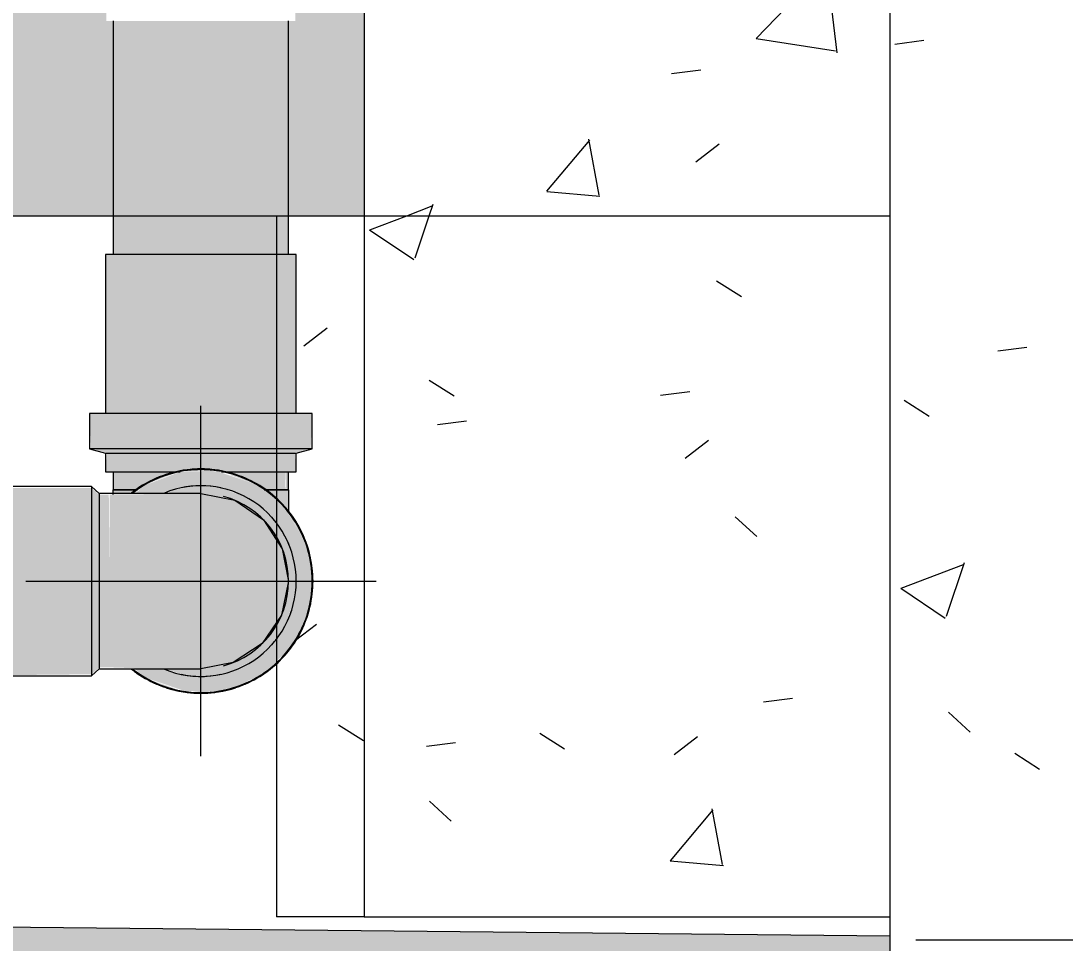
# Model space of a CAD drawing. Header units: metres. Extents: x 1.1 to 88.1, y -3.7 to 23.8.
# Drawn here: x 48.9163 to 49.2143, y -0.3075 to -0.0444 of the extents above; entities that cross this region are included whole.
import ezdxf

# ---------------------------------------------------------------- set-up
doc = ezdxf.new("R2010")
doc.units = ezdxf.units.M
for name, color, linetype, lineweight in [('A-ANNO-DIMS', 7, 'Continuous', 5), ('A-ANNO-DIMS-25', 7, 'Continuous', 5), ('A-DETL', 7, 'Continuous', 5), ('A-DETL-GENF', 7, 'Continuous', 5), ('A-WALL', 7, 'Continuous', 9), ('P-PIPE', 7, 'Continuous', 5), ('P-PIPE-CNTR', 7, 'Continuous', 5), ('S-COLS', 7, 'Continuous', 5)]:
    doc.layers.add(name, color=color, linetype=linetype, lineweight=lineweight)
doc.layers.add('A-FLOR', color=7, linetype='Continuous', lineweight=9, true_color=0x007f00)
doc.styles.add('Century Gothic_2', font='GOTHIC.TTF', dxfattribs={"height": 0.025})
doc.dimstyles.new('Setores_1_mm', dxfattribs={"dimscale": 0.3048, "dimtxt": 0.02610420674293815, "dimasz": 0.2604166666666666, "dimexe": 0.1968503937007874, "dimexo": 0.1230314960629921, "dimgap": 0.1435367454068242, "dimtad": 1, "dimrnd": 0.01, "dimzin": 0, "dimdsep": 46, "dimtxsty": 'Century Gothic_2', "dimblk1": 'OBLIQUE', "dimblk2": 'OBLIQUE', "dimsah": 1, "dimcen": 0.09, "dimazin": 0, "dimtfac": 1, "dimtdec": 4, "dimtix": 1, "dimtmove": 0, "dimatfit": 3, "dimfxl": 1, "dimtvp": 1, "dimtolj": 1, "dimtzin": 0, "dimarcsym": 2})
pattern_1 = [(49.99999999999999, (47.87340232860197, 1.515), (0.1821895382797721, -0.01593794972395968), [0.01905, -0.20955]), (355, (47.87340232860197, 1.515), (-0.03524225318630228, 0.191058600409279), [0.01524, -0.16764]), (100.451, (47.88840232860197, 1.514), (0.1469419574822546, 0.1751196380514854), [0.01619, -0.17809]), (46.184, (47.87340232860197, 1.566), (0.2710768171009678, -0.04204543887758169), [0.02858, -0.31433]), (96.63599999999998, (47.89640232860197, 1.562), (0.2374068957995607, 0.2474327575864128), [0.02429, -0.26714]), (351.184, (47.87340232860197, 1.566), (0.2374060537849424, 0.2474279291556656), [0.02286, -0.25146]), (21, (47.89840232860197, 1.553), (0.1516196892609379, -0.1022668857862438), [0.01905, -0.20955]), (326, (47.89840232860197, 1.553), (0.06180347834848309, 0.184189400520303), [0.01524, -0.16764]), (71.45100000000001, (47.91140232860197, 1.545), (0.2134180170410357, 0.08192421194172195), [0.01619, -0.17809]), (37.50000000000001, (47.87340232860197, 1.515), (0.003086366937134814, 0.08455105403913875), [0.00838, -0.15723, 0.00838, -0.1618, -0.16828]), (37.50000000000001, (47.87340232860197, 1.515), (0.003086366937134814, 0.08455105403913875), [-0.33579, 0.00838, -0.15989]), (7.499999999999999, (47.87340232860197, 1.515), (0.06681573338903396, 0.1001782420073617), [0.00838, -0.08865, 0.00838, -0.15342, -0.06414]), (7.499999999999999, (47.87340232860197, 1.515), (0.06681573338903396, 0.1001782420073617), [-0.25883, 0.00838, -0.05575]), (327.5, (47.81640232860197, 1.515), (0.1355865768415581, -0.00572760686397502), [0.00838, -0.05512, 0.00838, -0.18974, -0.26289]), (327.5, (47.81640232860197, 1.515), (0.1355865768415581, -0.00572760686397502), [-0.26162, 0.00838, -0.25451]), (317.5, (47.79140232860197, 1.515), (0.1481252617755285, 0.02542872635290974), [0.00838, -0.07417, 0.00838, -0.12319, -0.18669]), (317.5, (47.79140232860197, 1.515), (0.1481252617755285, 0.02542872635290974), [-0.21412, 0.00838, -0.17831])]

# ---------------------------------------------------------------- blocks, each defined once
blk = doc.blocks.new('Pilar retangular - 20 x 40 cm-4048671-AA')
at = {"layer": 'S-COLS', "true_color": 0xeaeaea}
h = blk.add_hatch(dxfattribs=at)
h.set_pattern_fill('FP_6', color=254, style=0, pattern_type=2)
h.set_pattern_definition([(49.99999999999999, (-10.541, 1.515), (0.1821895382797721, -0.01593794972395968), [0.01905, -0.20955]), (355, (-10.541, 1.515), (-0.03524225318630228, 0.191058600409279), [0.01524, -0.16764]), (100.451, (-10.526, 1.514), (0.1469419574822546, 0.1751196380514854), [0.01619, -0.17809]), (46.184, (-10.541, 1.566), (0.2710768171009678, -0.04204543887758169), [0.02857, -0.31432]), (96.636, (-10.518, 1.562), (0.2374068957995607, 0.2474327575864128), [0.02429, -0.26714]), (351.184, (-10.541, 1.566), (0.2374060537849424, 0.2474279291556656), [0.02286, -0.25146]), (21, (-10.516, 1.553), (0.1516196892609379, -0.1022668857862438), [0.01905, -0.20955]), (326, (-10.516, 1.553), (0.06180347834848309, 0.184189400520303), [0.01524, -0.16764]), (71.45100000000001, (-10.503, 1.545), (0.2134180170410357, 0.08192421194172195), [0.01619, -0.17809]), (37.50000000000001, (-10.541, 1.515), (0.003086366937134814, 0.08455105403913875), [0.00838, -0.15723, 0.00838, -0.1618, -0.16827]), (37.50000000000001, (-10.541, 1.515), (0.003086366937134814, 0.08455105403913875), [-0.33579, 0.00838, -0.15989]), (7.499999999999999, (-10.541, 1.515), (0.06681573338903396, 0.1001782420073617), [0.00838, -0.08865, 0.00838, -0.15342, -0.06412999999999999]), (7.499999999999999, (-10.541, 1.515), (0.06681573338903396, 0.1001782420073617), [-0.25883, 0.00838, -0.05575]), (327.5, (-10.598, 1.515), (0.1355865768415581, -0.00572760686397502), [0.00838, -0.05512, 0.00838, -0.18974, -0.26289]), (327.5, (-10.598, 1.515), (0.1355865768415581, -0.00572760686397502), [-0.26162, 0.00838, -0.25451]), (317.5, (-10.623, 1.515), (0.1481252617755285, 0.02542872635290974), [0.00838, -0.07417, 0.00838, -0.12319, -0.18669]), (317.5, (-10.623, 1.515), (0.1481252617755285, 0.02542872635290974), [-0.21412, 0.00838, -0.17831])])
h.paths.add_polyline_path([(-9.4000999840014, -0.3000000000000033), (-9.4000999840014, -0.1000000000000022), (-9.421776017780758, -0.1000000000000022), (-9.421707212015834, -0.1110287387547018), (-9.419507212015986, -0.1110287387547018), (-9.419507212015986, -0.1564287387547024), (-9.41490721201629, -0.1564287387547024), (-9.415391031541539, -0.1665287387547022), (-9.41992104506902, -0.167728738754703), (-9.419507212015986, -0.1730287387547018), (-9.421707212015834, -0.1730287387547018), (-9.421516245495717, -0.1852227336646846), (-9.418784829423156, -0.1888013061549555), (-9.415192003764837, -0.1987902020435891), (-9.415447739742973, -0.2104883378067068), (-9.41938537821142, -0.2206968468599731), (-9.425099984001422, -0.2279117476798466), (-9.425099984001422, -0.3000000000000033)])
h.paths.add_polyline_path([(-9.237343762547011, -7.580069905088749e-15), (-9.22509998400142, -7.580069905088749e-15), (-9.22509998400142, 0.8935194893899846), (-9.421776017780752, 0.8935194893899846), (-9.421707212014168, 0.1881646954212521), (-9.419507212014164, 0.1881646954212521), (-9.419507212014164, 0.1427646954212526), (-9.414907212014166, 0.1427646954212516), (-9.415391095312046, 0.1326646954212506), (-9.419921099614866, 0.131464695421252), (-9.419507212014164, 0.126164695421251), (-9.421707212014168, 0.126164695421251), (-9.421707212014175, 0.105306709421329), (-9.420116880141963, 0.1022161383777029), (-9.42002202726912, 0.09490019578141873), (-9.418993061347901, 0.09395093270608122), (-9.415797585572927, 0.08849591434148997), (-9.414707212014175, 0.08263950788093541), (-9.415351111151724, 0.07133131038224835), (-9.41950721201416, 0.06382172201343005), (-9.41950721201416, 0.04617204432152791), (-9.41916627478956, 0.04585681967390436), (-9.415990770738174, 0.04043589517409801), (-9.414907212014166, 0.03461609125392128), (-9.415536966632043, 0.0232833167858167), (-9.419170263519963, 0.01622805855137446), (-9.42176385249809, 0.01403928392139891), (-9.421707212014175, -2.165734258596785e-15), (-9.250099984001409, -2.165734258596785e-15)])
at = {"layer": 'S-COLS', "color": 253, "true_color": 0xaaaaaa}
for p, q in [((-9.42509998400142, -0.1), (-9.42509998400142, -0.3)), ((-9.400099984001397, -0.2999999999999998), (-9.42509998400142, -0.2999999999999998))]:
    blk.add_line(p, q, dxfattribs=at)
blk = doc.blocks.new('Joelho 45_90 - Serie Normal - Esgoto - MEP - Tigre - Standard-4047469-AA')
at = {"layer": 'P-PIPE', "true_color": 0xf5ebeb}
for points in [[(-9.506155286693142, -0.2042287387547012), (-9.50090433863605, -0.2040427900044055), (-9.500904338636053, -0.1722287387547031), (-9.51090433863605, -0.1727156653437655), (-9.510904338636053, -0.2042287387547012)], [(-9.510904338636053, -0.2042287387547012), (-9.511063659141618, -0.1733191123134527), (-9.512134943247421, -0.1783067082812146), (-9.5121841083138, -0.188509402005722), (-9.512204338636051, -0.1939488671654812), (-9.512204338636048, -0.2042287387547012)], [(-9.47790433863605, -0.2042287387547012), (-9.475704338636051, -0.2042287387547012), (-9.475704338636035, -0.1796085179019956), (-9.477904338636042, -0.1776395830642248), (-9.47790433863605, -0.2008229836860695)], [(-9.472704338636044, -0.2042287387547034), (-9.472980313249556, -0.1796085179019956), (-9.475703828102102, -0.1796085179019956), (-9.475704338636046, -0.2042287387547012), (-9.473571933839912, -0.2042287387547034)], [(-9.421704338639444, -0.2042287387547099), (-9.422924967162334, -0.1968681078640979), (-9.425057565455228, -0.1917237058148056), (-9.429490884796687, -0.186194863999838), (-9.43426413695982, -0.1825533479829704), (-9.44098858098669, -0.1799660330449114), (-9.446706851976218, -0.1792287387547036), (-9.471707212012507, -0.1795336954954426), (-9.472704338636047, -0.1796085179019956), (-9.472704338636044, -0.2042287387547034), (-9.422056806267461, -0.2042287387547077)], [(-9.510904338636056, -0.2357418121656401), (-9.510904338636053, -0.2042287387547012), (-9.512204338636048, -0.2042287387547012), (-9.512095868585838, -0.2312287387547027), (-9.511063659141621, -0.235138365195954)], [(-9.500904338636051, -0.2362287387547026), (-9.500904338636053, -0.2042287387547012), (-9.510904338636053, -0.2042287387547012), (-9.51090433863605, -0.2357418121656401), (-9.502048643992719, -0.2361730194842865)], [(-9.477904338636048, -0.2308178944451819), (-9.475704338636053, -0.2288489596074101), (-9.475704338636048, -0.2042287387547012), (-9.47790433863605, -0.2042287387547012), (-9.47790433863604, -0.2303087360645077)], [(-9.446704398644105, -0.2292287387547031), (-9.440233922516542, -0.2283768844119298), (-9.434204338638613, -0.2258793738493134), (-9.428909089836655, -0.2217530977927205), (-9.424699178346035, -0.2158726943475112), (-9.422556192982164, -0.2106987591012416), (-9.421704338639444, -0.2042287387547099), (-9.472704338636044, -0.2042287387547034), (-9.472695775288825, -0.2288494164141538), (-9.46101542015415, -0.2292266062022395), (-9.446706851976211, -0.2292287387547031)]]:
    blk.add_hatch(color=7, dxfattribs=at).paths.add_polyline_path(points)
h = blk.add_hatch(color=7, dxfattribs=at)
h.paths.add_polyline_path([(-9.477904338636048, -0.2042287387547012), (-9.477904338636042, -0.1776395830642248), (-9.500904338636055, -0.1776395830642248), (-9.50090433863605, -0.2042287387547012), (-9.481718908946197, -0.2042287387547012)])
h.paths.add_polyline_path([(-9.512204338636048, -0.2042287387547012), (-9.512265636376231, -0.177286654473116), (-9.517904338636045, -0.177228738754703), (-9.517904338636047, -0.2042287387547012), (-9.514302261799426, -0.2042287387547012)])
h = blk.add_hatch(color=7, dxfattribs=at)
h.paths.add_polyline_path([(-9.517904338636045, -0.2312287387547027), (-9.512111577114164, -0.2311692406770137), (-9.512134943247428, -0.230150769228191), (-9.5121854957204, -0.2199799187352872), (-9.512204338636048, -0.2146261061376677), (-9.512204338636048, -0.2042287387547012), (-9.517904338636047, -0.2042287387547012), (-9.517904338636047, -0.2308178944451819)])
h.paths.add_polyline_path([(-9.500904338636055, -0.2310541299231565), (-9.477904338636042, -0.2308178944451819), (-9.477904338636048, -0.2042287387547034), (-9.500904338636051, -0.2042287387547012), (-9.500904338636055, -0.2308178944451819)])
h = blk.add_hatch(color=7, dxfattribs=at)
h.paths.add_polyline_path([(-9.475704338636055, -0.2288494164141538), (-9.472704408091296, -0.2288489252492435), (-9.472704338636044, -0.2042287387547034), (-9.475704338636048, -0.2042465251569025), (-9.475703828102118, -0.2288489596074101)])
h.paths.add_polyline_path([(-9.474416608014506, -0.2230899577415126), (-9.474416608014502, -0.2230889604150098), (-9.473828898925799, -0.2230889604150098)])
at = {"layer": 'P-PIPE'}
for p, q in [((-9.510904338636053, -0.1722287387547074), (-9.512204338636051, -0.1772287387547073)), ((-9.500904338636053, -0.1722287387547031), (-9.510904338636056, -0.1722287387547031)), ((-9.510904338636049, -0.2042287387546997), (-9.510904338636049, -0.1722287387547001)), ((-9.500904338636051, -0.2042287387546997), (-9.500904338636051, -0.1722287387547001)), ((-9.511803043043978, -0.177228738754703), (-9.517904338636049, -0.177228738754703)), ((-9.517904338636045, -0.1772287387547001), (-9.517904338636045, -0.2042287387547)), ((-9.512204338636053, -0.1772287387547047), (-9.512204338636053, -0.1778915195980403)), ((-9.477904338636048, -0.177228738754703), (-9.500904338636053, -0.177228738754703)), ((-9.475704338636053, -0.1792287387546917), (-9.477904338636048, -0.1772287387546911)), ((-9.477904338636042, -0.1772287387547001), (-9.477904338636042, -0.2042287387547)), ((-9.512204338636053, -0.1808460528525242), (-9.512204338636053, -0.1811874295440243)), ((-9.472704338636053, -0.1792287387547036), (-9.475704338636053, -0.1792287387547036)), ((-9.475704338636048, -0.1792287387546884), (-9.475704338636048, -0.2042287387546984)), ((-9.512204338636053, -0.1862541693341013), (-9.512204338636053, -0.1879327167422842)), ((-9.512204338636053, -0.1937322896857553), (-9.512204338636053, -0.1957655889442871)), ((-9.517904338636045, -0.2042287387547001), (-9.517904338636045, -0.2312287387547001)), ((-9.510904338636049, -0.2362287387547001), (-9.510904338636049, -0.2042287387547001)), ((-9.500904338636051, -0.2362287387547001), (-9.500904338636051, -0.2042287387547001)), ((-9.477904338636042, -0.2042287387547001), (-9.477904338636042, -0.2312287387547001)), ((-9.475704338636048, -0.2042287387547003), (-9.475704338636048, -0.2292287387547001)), ((-9.512204338636053, -0.2126918885651257), (-9.512204338636053, -0.2147251878236294)), ((-9.512204338636053, -0.220524760767137), (-9.512204338636053, -0.2222033081752913)), ((-9.512204338636053, -0.2272700479653816), (-9.512204338636053, -0.2276114246568801)), ((-9.512204338636053, -0.2276142676425872), (-9.512204338636053, -0.2280430531389888)), ((-9.477904338636048, -0.2312287387547027), (-9.475704338636053, -0.2292287387547031)), ((-9.475704338636053, -0.2292287387547031), (-9.472704338636053, -0.2292287387547031)), ((-9.517904338636049, -0.2312287387547027), (-9.512059513649648, -0.2312287387547027)), ((-9.512204338636053, -0.2308185480860298), (-9.512204338636053, -0.2312287387547001)), ((-9.512204338636051, -0.2312287387547027), (-9.510904338636053, -0.2362287387547026)), ((-9.500904338636053, -0.2312287387547027), (-9.477904338636048, -0.2312287387547027)), ((-9.510904338636056, -0.2362287387547026), (-9.500904338636055, -0.2362287387547026))]:
    blk.add_line(p, q, dxfattribs=at)
at = {"layer": 'P-PIPE', "flags": 128}
for points in [[(-9.446704338636051, -0.1792287387547036), (-9.448657130297969, -0.1792287387547036), (-9.454222167185648, -0.1792287387547036), (-9.462563498711981, -0.1792287387547036), (-9.472428133903591, -0.1792287387547036), (-9.472704338636044, -0.1792287387547036)], [(-9.446704338636051, -0.1792287387547036), (-9.437020308825335, -0.181180537813519), (-9.42884838143623, -0.1867311734246841), (-9.42346455328367, -0.1950139475592663), (-9.421704338636054, -0.2042287387547034)], [(-9.421704338636054, -0.2042287387547034), (-9.42365613769487, -0.2139127685654156), (-9.42920677330603, -0.222084695954522), (-9.437489547440615, -0.2274685241070782), (-9.446704338636051, -0.2292287387547031)], [(-9.472704338636044, -0.2292287387547031), (-9.462818400585217, -0.2292287387547031), (-9.45441747618023, -0.2292287387547031), (-9.448763508123422, -0.2292287387547031), (-9.44670580577464, -0.2292287387547031), (-9.446704338636051, -0.2292287387547031)]]:
    blk.add_lwpolyline(points, dxfattribs=at)
at = {"layer": 'P-PIPE'}
for radius, start, end in [(0.02499999999833413, 359.9999999998506, 74.99999999983744), (0.02499999999833744, 1.908332808878362e-13, 74.99999999998852), (0.02499999999833744, 285.0000000000111, 359.9999999999995), (0.02499999999999999, 285.0000000000131, 1.272221872585407e-13)]:
    blk.add_arc((-9.446704338637781, -0.2042287387547001), radius, start, end, dxfattribs=at)
blk = doc.blocks.new('Luva Simples para Conexão - Serie Normal - Esgoto - MEP - Tigre - Standard-V47-AA')
at = {"layer": 'P-PIPE', "true_color": 0xf5ebeb}
for points in [[(-9.41490447365413, -0.2042287387547034), (-9.416822551464026, -0.1933516653324736), (-9.42255625298687, -0.183609833107341), (-9.43080677643648, -0.1766878015300999), (-9.441984215773887, -0.172911336892141), (-9.452549725838733, -0.1730287387547018), (-9.463025588581353, -0.1770414119994163), (-9.465427232519588, -0.1792299478876693), (-9.456407922225573, -0.1790588743940109), (-9.45317481476491, -0.1778805851974939), (-9.446273291180296, -0.1770854951290448), (-9.43864896590579, -0.1783762128147101), (-9.43263641535475, -0.1810319439803323), (-9.427471094197108, -0.1849954343064284), (-9.422981304643693, -0.1910324025509863), (-9.420323517323357, -0.1980069146913184), (-9.419504398645913, -0.2042287387547034), (-9.415863512559081, -0.2042287387547034)], [(-9.4467043986441, -0.2314287387547037), (-9.43966452061778, -0.2305019212297658), (-9.432532466375129, -0.2273457706716299), (-9.427471094197108, -0.2234620432029783), (-9.423063313197819, -0.2176230611220273), (-9.420324769812963, -0.210460076421126), (-9.41950439864591, -0.2042287387547034), (-9.42043121617079, -0.1971888607279148), (-9.423566607140895, -0.1900838609063558), (-9.427471094197108, -0.1849954343064284), (-9.43310439864501, -0.180672847771766), (-9.440236375849082, -0.1778802701101758), (-9.446989099593715, -0.1770662203457886), (-9.454013901221243, -0.1780672384253444), (-9.456644409507417, -0.1793409032542355), (-9.452898580819074, -0.1793264585467978), (-9.44536536630478, -0.1793957801550598), (-9.43966452061778, -0.1803164235022106), (-9.433583489190609, -0.1830544981970532), (-9.428909089778736, -0.1867043015919497), (-9.42469917834604, -0.1925846382973669), (-9.422523457316888, -0.1980069146913184), (-9.421704398644108, -0.2042282829740564), (-9.421721664338284, -0.2043603405029511), (-9.42279300841067, -0.2112709379015927), (-9.425056216883046, -0.2167320142011182), (-9.42949088481739, -0.2222626135254598), (-9.434264105742557, -0.2259041301943509), (-9.440988580986684, -0.2284914445720468), (-9.446706851976211, -0.2292287387547031), (-9.456407922225573, -0.2293986031153958), (-9.453174814764912, -0.2305768923119117), (-9.446706471166832, -0.2314284659019096)]]:
    blk.add_hatch(color=7, dxfattribs=at).paths.add_polyline_path(points)
h = blk.add_hatch(color=7, dxfattribs=at)
h.paths.add_polyline_path([(-9.446707872506112, -0.2314282814120934), (-9.453744276670433, -0.2305019212297658), (-9.457020534759119, -0.229144850695505), (-9.462609078884263, -0.2292287363249788), (-9.465427232519588, -0.2294001054115348), (-9.462609078884258, -0.2317656872489088), (-9.4514314231562, -0.2355448554568216), (-9.44670840149056, -0.2355455480971724)])
h.paths.add_polyline_path([(-9.44118595305751, -0.2355462407375232), (-9.43080677643648, -0.2317696759793069), (-9.422345399831778, -0.2246707426325416), (-9.416822551464024, -0.2151058121769331), (-9.41490447365413, -0.2042287387547034), (-9.419504398645913, -0.2042287387547034), (-9.420431216170792, -0.2112686167814919), (-9.423566534708739, -0.2183735222076261), (-9.427471094197108, -0.2234620432029783), (-9.433411288505088, -0.2279117476798466), (-9.440233922516533, -0.2305768844118708), (-9.446707872506112, -0.2314282814120934), (-9.4467043986441, -0.2355455480971724), (-9.441984215773887, -0.2355461406172646)])
at = {"layer": 'P-PIPE'}
for centre, radius, start, end in [((-9.44670447365201, -0.2042287387547001), 0.03179999999787968, 2.000348856266259e-13, 126.6626202180235), ((-9.446704590202764, -0.2042287387547001), 0.0317999999978819, 83.31743243791202, 96.69531239987555), ((-9.446704590202764, -0.2042287387547001), 0.03179999999788584, 101.9816900230245, 127.5417463917724), ((-9.446704590202764, -0.2042287387547001), 0.03179999999788947, 42.01239913726292, 78.0268691556254), ((-9.446704398644105, -0.2042287387547001), 0.02719999999819045, 359.9999999998475, 112.5194588120024), ((-9.446704459804394, -0.2042287387547001), 0.02719999999819423, 77.97504219789826, 102.0199143058342), ((-9.446704459804394, -0.2042287387547001), 0.02719999999818699, 36.64648426666719, 42.02109557856904), ((-9.446704590202764, -0.2042287387547001), 0.03179999999788134, 23.31458353167953, 36.6896638584935), ((-9.446704459804394, -0.2042287387547001), 0.02719999999818327, 17.9772494738656, 23.35286611325986), ((-9.446704590202764, -0.2042287387547001), 0.0317999999978848, 2.000348856266138e-13, 17.66328557539762), ((-9.44670447365201, -0.2042287387547001), 0.03179999999999999, 233.337379781978, 1.017777498068325e-13), ((-9.446704398644105, -0.2042287387547001), 0.02719999999819004, 247.5086954885408, 359.9999999999996), ((-9.446704590202764, -0.2042287387547001), 0.03179999999999999, 342.3367144246004, 1.017777498068325e-13), ((-9.446704459804394, -0.2042287387547001), 0.0271999999981839, 336.647133886739, 342.0227505261333), ((-9.446704590202764, -0.2042287387547001), 0.03179999999788265, 323.3103361415287, 336.6854164683751), ((-9.446704459804394, -0.2042287387547001), 0.02719999999818414, 317.9789044214333, 323.353515733335), ((-9.446704590202764, -0.2042287387547001), 0.03179999999788051, 281.9731308443644, 318.0204265083361), ((-9.446704590202764, -0.2042287387547001), 0.03179999999787704, 232.3142246338442, 258.0183099769814), ((-9.446704459804394, -0.2042287387547001), 0.02719999999818981, 257.9800856941485, 282.0249578020805), ((-9.446704590202764, -0.2042287387547001), 0.03179999999787931, 263.3046876001171, 276.6825675621236)]:
    blk.add_arc(centre, radius, start, end, dxfattribs=at)
blk = doc.blocks.new('Joelho 45_90 - Serie Normal - Esgoto - MEP - Tigre - Standard-2541-AA')
at = {"layer": 'P-PIPE', "true_color": 0xf5ebeb}
h = blk.add_hatch(color=7, dxfattribs=at)
h.paths.add_polyline_path([(-9.446706471166832, -0.2362287387547026), (-9.446708401487939, -0.2355455480971724), (-9.44913555609297, -0.2358007047691118), (-9.446707819465036, -0.2362285011683387)])
h.paths.add_polyline_path([(-9.45377172098388, -0.234983756742815), (-9.460308398870971, -0.232764030318722), (-9.457419964403933, -0.2343408923642604), (-9.455869911013583, -0.2346140304185998)])
h.paths.add_polyline_path([(-9.463864388754656, -0.2307119695975807), (-9.466066219991532, -0.2292266062022395), (-9.466066219991529, -0.2294413553541332), (-9.46542723251959, -0.2298100968678524)])
h.paths.add_polyline_path([(-9.46643464527192, -0.179230058790273), (-9.465427232519582, -0.1790573720978687), (-9.46438508553727, -0.1780466306734524), (-9.466433822065085, -0.1792295834656925)])
h.paths.add_polyline_path([(-9.461064672327597, -0.1761294041172402), (-9.454512597778804, -0.1736052816588908), (-9.457651953855137, -0.1741588799471865), (-9.460308398870971, -0.1756927272751645)])
h.paths.add_polyline_path([(-9.450583478349307, -0.1729124154348058), (-9.446706471166834, -0.1729100776926328), (-9.446708401490557, -0.1722290791505958), (-9.450580722202927, -0.1729119294122322)])
h = blk.add_hatch(color=7, dxfattribs=at)
h.paths.add_polyline_path([(-9.446706456165252, -0.2362287387547026), (-9.442832135877017, -0.2355460342688428), (-9.446706456165249, -0.2355462407375232)])
h.paths.add_polyline_path([(-9.439638992280829, -0.2349833639540498), (-9.43576853170807, -0.2343013422399459), (-9.43310642948167, -0.2326064271941415), (-9.437545322627777, -0.2342215618077172)])
h.paths.add_polyline_path([(-9.441984215773878, -0.2310160360481842), (-9.442020160457309, -0.2308120470980757), (-9.443568101427879, -0.2310158373929824)])
h.paths.add_polyline_path([(-9.429540606407656, -0.2307073835108141), (-9.425700551853001, -0.2282202093059248), (-9.424699178346033, -0.2266455178454133), (-9.429487727537527, -0.2306630191488355)])
h.paths.add_polyline_path([(-9.421517425055358, -0.2232367867047114), (-9.418870669899466, -0.2198882774047368), (-9.417759639030173, -0.2167287387547038), (-9.421145079819704, -0.2225919281014436)])
h.paths.add_polyline_path([(-9.426600399843313, -0.2223273322290585), (-9.425578655018224, -0.2212108351696821), (-9.426340627284064, -0.2219887900386581), (-9.426576088134127, -0.2222956485927882)])
h.paths.add_polyline_path([(-9.421937017704991, -0.2149039432678425), (-9.421044024260622, -0.2129593311855825), (-9.421441719721008, -0.2137081881574058), (-9.421721664338284, -0.2143840342491995)])
h.paths.add_polyline_path([(-9.416534650191743, -0.2134731759716058), (-9.415193397757989, -0.2097898721101341), (-9.415192905412605, -0.2058643832515454), (-9.416444038108551, -0.2129593311855825)])
h.paths.add_polyline_path([(-9.415192495410343, -0.2025954193067482), (-9.415401420438924, -0.1980999682146406), (-9.416534240189476, -0.1949866265867073), (-9.41573072745967, -0.19954320240057)])
h.paths.add_polyline_path([(-9.420979151569943, -0.1958660276558951), (-9.421436449498168, -0.1944204601043929), (-9.421145079819706, -0.1954654414248905)])
h.paths.add_polyline_path([(-9.417651525142498, -0.191915979422576), (-9.418992320502406, -0.1882310560210278), (-9.421516245495713, -0.1852227336646846), (-9.417759639030178, -0.1917287387547041)])
h.paths.add_polyline_path([(-9.425076934269592, -0.1881155642708154), (-9.426336339660853, -0.1863516867295085), (-9.425826585239248, -0.1871386001063076)])
h.paths.add_polyline_path([(-9.423613914514393, -0.1827224752886183), (-9.426576088134128, -0.1794622966439619), (-9.429026729115613, -0.1781812272308172), (-9.42418940207326, -0.1822396522193781)])
h.paths.add_polyline_path([(-9.441085358642983, -0.1777684994049422), (-9.441984215773878, -0.1774414414612204), (-9.44137785104848, -0.1777299920492316), (-9.44118595305751, -0.1777552558990261)])
h.paths.add_polyline_path([(-9.432359930589852, -0.1761226712260406), (-9.43622901282865, -0.1740763479015019), (-9.438464176678435, -0.173901581683457), (-9.432636415354747, -0.1760220695446737)])
h.paths.add_polyline_path([(-9.446706471166834, -0.1729119291701258), (-9.442836147969269, -0.1729112367718814), (-9.446706471166832, -0.1722287387547031), (-9.44670647116683, -0.1729112367718814)])
for points in [[(-9.470265177843226, -0.1782287387547028), (-9.46438467754804, -0.1780463950980149), (-9.457282531199256, -0.1740937354573684), (-9.452549725838727, -0.1730287387547018), (-9.471707212012504, -0.1730287387547018), (-9.471638406247576, -0.1782287387547028), (-9.470309168891802, -0.1782287387547028)], [(-9.471706298298413, -0.1795336269042845), (-9.465699985971488, -0.1788058620919659), (-9.464700475534668, -0.1782287387547028), (-9.471707212012504, -0.1782287387547017), (-9.471706510769328, -0.1792301941500015)]]:
    blk.add_hatch(color=7, dxfattribs=at).paths.add_polyline_path(points)
h = blk.add_hatch(color=7, dxfattribs=at)
h.paths.add_polyline_path([(-9.42425241444998, -0.1782287387547028), (-9.422559141025756, -0.1782284278208233), (-9.42256411086532, -0.1730287387547018), (-9.4402364572252, -0.1732567201015606), (-9.438464176678428, -0.1736821960909998), (-9.43523401269871, -0.1744631589316785), (-9.428712466798988, -0.1782287387547028), (-9.424699178346039, -0.1782287387547028)])
h.paths.add_polyline_path([(-9.421712235691329, -0.1782287387547028), (-9.421707212015841, -0.1782287387547017), (-9.421776017780752, -0.1730287387547018), (-9.422558991691336, -0.1730287387547018), (-9.422345399831778, -0.1782287387547017), (-9.421776017780758, -0.1782287387547028)])
h = blk.add_hatch(color=7, dxfattribs=at)
h.paths.add_polyline_path([(-9.42171183928714, -0.184883987987104), (-9.421776017780758, -0.1782287387547028), (-9.422558991691336, -0.1782287387547028), (-9.42256411086532, -0.1782287387547028), (-9.428712466798988, -0.1782287387547028), (-9.42569895578748, -0.1802372682034809), (-9.421712235691333, -0.1848833014611884)])
h.paths.add_polyline_path([(-9.42255899169133, -0.1830544981970532), (-9.42255971092522, -0.1830544981970532), (-9.42255971092522, -0.1802372682034809)])
at = {"layer": 'P-PIPE'}
for p, q in [((-9.471707212014168, -0.1730287387547018), (-9.471707212014168, -0.1782287387547017)), ((-9.421707212014164, -0.1782287387547017), (-9.421707212014164, -0.1730287387547018)), ((-9.471707212012502, -0.1782287387546991), (-9.464748687221523, -0.1782287387546991)), ((-9.464748687221523, -0.1782287387546988), (-9.471707212012504, -0.1782287387546987)), ((-9.428664102170286, -0.178228738754699), (-9.421707212014173, -0.178228738754699)), ((-9.421707212014173, -0.1782287387546995), (-9.428664102170286, -0.1782287387546994))]:
    blk.add_line(p, q, dxfattribs=at)
at = {"layer": 'P-PIPE', "flags": 128}
for points in [[(-9.471707211630902, -0.1795336954667964), (-9.47170721199502, -0.1785094377982178), (-9.471707212012502, -0.1782287387547017)], [(-9.421707212015827, -0.1782287387547017), (-9.421707211775843, -0.1792684614435544), (-9.421707211056242, -0.1803065207979006), (-9.421707209858198, -0.181341256144213), (-9.421707208183612, -0.1823710121266726), (-9.421707206035176, -0.1833941413553729), (-9.42170720341632, -0.184409007041808), (-9.421707201933566, -0.1848920193436578)]]:
    blk.add_lwpolyline(points, dxfattribs=at)
at = {"layer": 'P-PIPE'}
for centre, radius, start, end in [((-9.446706586563616, -0.2042287387547002), 0.03199999999786948, 90, 108.0242928672302), ((-9.446706471166834, -0.2042287387547002), 0.03199999999787141, 90, 97.08421417836963), ((-9.446706586563616, -0.2042287387547002), 0.03200000000000003, 71.97603966398528, 90.00000000000011), ((-9.446706471166834, -0.2042287387547002), 0.032, 82.92585594647254, 90.00000000000017), ((-9.446706586563616, -0.2042287387547002), 0.03199999999786852, 113.3123931774719, 126.1577065953081), ((-9.446706471166834, -0.2042287387547002), 0.03199999999786709, 102.9187814183132, 117.0912987772287), ((-9.446706471166834, -0.2042287387547002), 0.031999999997868, 62.93293078758127, 77.07712926615056), ((-9.446706586563616, -0.2042287387547002), 0.03199999999786973, 53.30973250005459, 66.68601972648655), ((-9.446706471166834, -0.2042287387547002), 0.03199999999786782, 122.9125606304424, 128.2495829666975), ((-9.446706471166834, -0.2042287387547002), 0.03199999999786635, 42.93915247649304, 57.07089872059464), ((-9.446706586563616, -0.2042287387547002), 0.03199999999786967, 11.97369804234185, 48.02031851029508), ((-9.446706471166834, -0.2042287387547002), 0.03199999999787245, 22.9437704670429, 37.06627415623392), ((-9.446706471166834, -0.2042287387547002), 0.03199999999786764, 2.946227673470853, 17.06381345203032), ((-9.446706586563616, -0.2042287387547002), 0.03199999999786884, 353.306276801556, 6.680981385822455), ((-9.446706471166834, -0.2042287387547002), 0.03199999999787412, 342.9462276734139, 357.0638134520053), ((-9.446706586563616, -0.2042287387547002), 0.03199999999787319, 311.9704559697759, 348.0170783371789), ((-9.446706471166834, -0.2042287387547002), 0.03199999999786518, 322.94377046713, 337.0662741562923), ((-9.446706471166834, -0.2042287387547002), 0.03199999999787292, 302.9391524764939, 317.0708987205796), ((-9.446706471166834, -0.2042287387547002), 0.03199999999786762, 231.6451132676974, 237.0773585857193), ((-9.446706586563616, -0.2042287387547002), 0.03199999999786639, 233.8422934046881, 246.7003599317534), ((-9.446706586563616, -0.2042287387547002), 0.03199999999787172, 293.3012295022412, 306.6775316065837), ((-9.446706471166834, -0.2042287387547002), 0.03199999999787003, 242.8986127491947, 257.0812051142099), ((-9.446706586563616, -0.2042287387547002), 0.03200000000000003, 251.9860969505936, 269.9999999999999), ((-9.446706586563616, -0.2042287387547002), 0.0319999999978678, 269.9999999999996, 288.0135709425913), ((-9.446706471166834, -0.2042287387547002), 0.03199999999786905, 282.922870733839, 297.0771292661502), ((-9.446706471166834, -0.2042287387547002), 0.032, 262.9056939556909, 269.9999999999999), ((-9.446706471166834, -0.2042287387547002), 0.03199999999786855, 269.9999999999996, 277.0842141783794)]:
    blk.add_arc(centre, radius, start, end, dxfattribs=at)
blk = doc.blocks.new('Luva Simples para Conexão - Serie Normal - Esgoto - MEP - Tigre - Standard-V48-AA')
at = {"layer": 'P-PIPE', "true_color": 0xf5ebeb}
for points in [[(-9.451369512447943, -0.1564287387547018), (-9.446706898134925, -0.1564287387547018), (-9.446706898134927, -0.1110287387547013), (-9.473907212012358, -0.1110287387547013), (-9.473907212012358, -0.1564287387547018), (-9.45374678685642, -0.1564287387547018)], [(-9.432157165972317, -0.1564287387547018), (-9.419507212015976, -0.1564287387547018), (-9.419507212015976, -0.1110287387547013), (-9.446706898134927, -0.1110287387547013), (-9.446706845052402, -0.1564283964263017), (-9.432636415354741, -0.1564287387547018)], [(-9.448273036021368, -0.1665287387547017), (-9.44670689813492, -0.1665286736145263), (-9.446706898134918, -0.1564287387547018), (-9.478507212012046, -0.1564287387547018), (-9.4780232649416, -0.1665287387547017), (-9.44913555609297, -0.1665287387547017)], [(-9.435837289817792, -0.1665287387547017), (-9.41539103154153, -0.1665287387547017), (-9.414907212016281, -0.1564287387547018), (-9.446706845052404, -0.1564287387547018), (-9.446706845052404, -0.1665287387547017), (-9.43823956035224, -0.1665287387547017)], [(-9.446706898134925, -0.1677287387547025), (-9.446706898134929, -0.1665288038950763), (-9.477423558311422, -0.1666876016108171), (-9.472980313249554, -0.1677287387547025), (-9.447684718295541, -0.1677287387547025)], [(-9.432843879666356, -0.1677287387547025), (-9.419167420694771, -0.1675291037550257), (-9.415990675763531, -0.1665287387547017), (-9.446706845052404, -0.1665287387547017), (-9.446706845052402, -0.1677287387547025), (-9.433106940187672, -0.1677287387547025)], [(-9.457282531199258, -0.1730287387547013), (-9.450580722202929, -0.1729119294122317), (-9.446706898134925, -0.1722287387547026), (-9.446706898134925, -0.1677287387547025), (-9.473493269864042, -0.1677287387547025), (-9.473907212012355, -0.1730287387547013), (-9.457419964403924, -0.1730287387547013)], [(-9.419921045069016, -0.1730287387547013), (-9.419507212015976, -0.1730287387547013), (-9.419921045069016, -0.1677287387547025), (-9.446706845052402, -0.1677287387547025), (-9.446704338637772, -0.1722291148077541), (-9.44086302099859, -0.1730287387547013), (-9.420433948302925, -0.1730287387547013)]]:
    blk.add_hatch(color=7, dxfattribs=at).paths.add_polyline_path(points)
at = {"layer": 'P-PIPE'}
for p, q in [((-9.473907212014163, -0.1110287387547013), (-9.473907212014163, -0.1564287387547018)), ((-9.446706898134916, -0.111028738754699), (-9.473907212012364, -0.111028738754699)), ((-9.419507212014176, -0.111028738754699), (-9.446706898134916, -0.111028738754699)), ((-9.419507212014171, -0.1564287387547018), (-9.419507212014171, -0.1110287387547013)), ((-9.478507212014161, -0.1564287387547018), (-9.478507212014161, -0.1665287387547017)), ((-9.446706845052404, -0.1564287387546993), (-9.47850721201206, -0.1564287387546993)), ((-9.414907212014173, -0.1564287387546992), (-9.446706845052404, -0.1564287387546993)), ((-9.414907212014162, -0.1665287387547017), (-9.414907212014162, -0.1564287387547018)), ((-9.478507212014165, -0.1665287387547016), (-9.473907212014163, -0.1677287387547025)), ((-9.446706845052404, -0.1665287387546991), (-9.478507212014174, -0.1665287387546991)), ((-9.414907212014173, -0.1665287387546991), (-9.446706845052404, -0.1665287387546991)), ((-9.419507212014167, -0.1677287387547025), (-9.414907212014164, -0.1665287387547016)), ((-9.473907212014163, -0.1677287387547025), (-9.473907212014163, -0.1730287387547013)), ((-9.47390721201417, -0.1677287387546992), (-9.446706898134916, -0.1677287387546992)), ((-9.446706898134916, -0.1677287387546992), (-9.419507212014176, -0.1677287387546991)), ((-9.419507212014171, -0.1730287387547013), (-9.419507212014171, -0.1677287387547025)), ((-9.473907212012364, -0.1730287387546992), (-9.452570610446912, -0.1730287387546992)), ((-9.440842146496745, -0.1730287387546991), (-9.419507212014176, -0.1730287387546991))]:
    blk.add_line(p, q, dxfattribs=at)
blk = doc.blocks.new('DIMBLOCK39-AA')
at = {"layer": 'A-ANNO-DIMS-25'}
for p, q in [((47.72534261448645, -0.5056476031403181), (47.72534261448645, -0.3201879361665828)), ((49.01430234460054, -0.5056476031403181), (49.01430234460054, -0.3375)), ((47.72534261448644, -0.5056476031403181), (49.01430234460054, -0.5056476031403181)), ((47.72534261448645, -0.5056476031403181), (47.72534261448645, -0.565647603140318)), ((49.01430234460054, -0.5056476031403181), (49.01430234460054, -0.565647603140318))]:
    blk.add_line(p, q, dxfattribs=at)
at = {"layer": 'A-ANNO-DIMS-25', "lineweight": 25}
for p, q in [((47.72534261448644, -0.5056476031403181), (47.76503011448644, -0.4659601031403181)), ((49.01430234460054, -0.5056476031403181), (49.05398984460055, -0.4659601031403181)), ((47.72534261448644, -0.5056476031403181), (47.68565511448645, -0.5453351031403181)), ((49.01430234460054, -0.5056476031403181), (48.97461484460055, -0.5453351031403181))]:
    blk.add_line(p, q, dxfattribs=at)
at = {"layer": 'A-ANNO-DIMS-25', "color": 0, "insert": (48.31471359864175, -0.4298536108446046), "char_height": 0.025, "width": 0.1322613141642199, "attachment_point": 1, "line_spacing_factor": 0.9845015114479526, "style": 'Century Gothic_2'}
blk.add_mtext('1,29 m', dxfattribs=at)
blk = doc.blocks.new('_Oblique')
at = {"color": 0, "linetype": 'ByBlock', "lineweight": -2}
blk.add_line((-0.5, -0.5), (0.5, 0.5), dxfattribs=at)
blk = doc.blocks.new('DIMBLOCK40-AA')
at = {"layer": 'A-ANNO-DIMS-25'}
for p, q in [((49.01430234460054, -0.5056476031403181), (49.01430234460054, -0.3375)), ((49.16430234460019, -0.5056476031403181), (49.16430234460019, -0.4870210023836359)), ((49.01430234460054, -0.5056476031403181), (49.16430234460019, -0.5056476031403181)), ((49.01430234460054, -0.5056476031403181), (49.01430234460054, -0.565647603140318)), ((49.16430234460019, -0.5056476031403181), (49.16430234460019, -0.565647603140318))]:
    blk.add_line(p, q, dxfattribs=at)
at = {"layer": 'A-ANNO-DIMS-25', "lineweight": 25}
for p, q in [((49.01430234460054, -0.5056476031403181), (49.05398984460054, -0.4659601031403181)), ((49.16430234460019, -0.5056476031403181), (49.20398984460019, -0.4659601031403181)), ((49.01430234460054, -0.5056476031403181), (48.97461484460054, -0.5453351031403181)), ((49.16430234460019, -0.5056476031403181), (49.12461484460019, -0.5453351031403181))]:
    blk.add_line(p, q, dxfattribs=at)
at = {"layer": 'A-ANNO-DIMS-25', "color": 0, "insert": (49.03419346369861, -0.4298536108446046), "char_height": 0.025, "width": 0.1322613141642199, "attachment_point": 1, "line_spacing_factor": 0.9845015114479526, "style": 'Century Gothic_2'}
blk.add_mtext('0,15 m', dxfattribs=at)
blk = doc.blocks.new('DIMBLOCK41-AA')
at = {"layer": 'A-ANNO-DIMS-25', "lineweight": 25}
for p, q in [((49.36952593562441, -5.95576921114116e-15), (49.32983843562441, 0.03968749999999407)), ((49.36952593562441, -5.95576921114116e-15), (49.40921343562441, -0.03968750000000597)), ((49.36952593562441, -0.3066931578491756), (49.32983843562441, -0.2670056578491756)), ((49.36952593562441, -0.3066931578491756), (49.40921343562441, -0.3463806578491757))]:
    blk.add_line(p, q, dxfattribs=at)
at = {"layer": 'A-ANNO-DIMS-25'}
for p, q in [((49.36952593562441, -5.95576921114116e-15), (49.30952593562441, -5.95576921114116e-15)), ((49.36952593562441, -5.95576921114116e-15), (49.36952593562441, -0.3066931578491756)), ((49.36952593562441, -5.95576921114116e-15), (49.3881525363811, -5.95576921114116e-15)), ((49.36952593562441, -0.3066931578491755), (49.17175184913347, -0.3066931578491755)), ((49.36952593562441, -0.3066931578491755), (49.42952593562441, -0.3066931578491755))]:
    blk.add_line(p, q, dxfattribs=at)
at = {"layer": 'A-ANNO-DIMS-25', "color": 0, "insert": (49.29373194332869, -0.208455459826349), "char_height": 0.025, "width": 0.1322613141642199, "attachment_point": 1, "rotation": 90, "line_spacing_factor": 0.9845015114479526, "style": 'Century Gothic_2'}
blk.add_mtext('0,31 m', dxfattribs=at)

msp = doc.modelspace()

# ---------------------------------------------------------------- hatches: boundary and pattern name
at = {"layer": 'A-DETL-GENF', "true_color": 0x808080}
h = msp.add_hatch(dxfattribs=at)
h.set_pattern_fill('FP_8', color=8, style=0, pattern_type=2)
h.set_pattern_definition(pattern_1)
h.paths.add_polyline_path([(49.04672515464205, -0.1000000000000022), (49.16430234460057, -0.1000000000000022), (49.16430234460057, -2.165734258596785e-15), (49.01430234460054, -2.165734258596785e-15), (49.01430234460054, -0.1000000000000022)])
h.paths.add_polyline_path([(46.46430234459991, -0.1000000000000022), (46.51430234459991, -0.1000000000000022), (46.51430234459991, -1.082867129298393e-14), (46.36430234459992, -2.165734258596785e-15), (46.36430234459992, -0.1000000000000022)])
at = {"layer": 'A-DETL-GENF', "true_color": 0xc0c0c0}
h = msp.add_hatch(dxfattribs=at)
h.set_pattern_fill('FP_8', color=9, style=0, pattern_type=2)
h.set_pattern_definition(pattern_1)
h.paths.add_polyline_path([(49.27685483299123, -0.8230000000000013), (49.96430234460021, -0.8230000000000013), (49.96430234460021, -7.580069905088749e-15), (49.16430234460057, -2.165734258596785e-15), (49.16430234460002, -0.8229999999999992), (49.27269171457355, -0.8230000000000013)])
h.paths.add_polyline_path([(49.789236161057, -0.7299999999999986), (49.26430234460019, -0.7299999999999986), (49.2643023446002, -0.05000000000000813), (49.8643023446002, -0.04999999999999297), (49.8643023446002, -0.7299999999999921), (49.79786748790596, -0.7299999999999986)])
at = {"layer": 'A-DETL-GENF', "true_color": 0x808080}
h = msp.add_hatch(dxfattribs=at)
h.set_pattern_fill('FP_8', color=8, style=0, pattern_type=2)
h.set_pattern_definition(pattern_1)
h.paths.add_polyline_path([(46.51430234459992, -0.3000000000000033), (46.51430234459992, -0.1000000000000022), (46.36430234459992, -0.1000000000000022), (46.36430234459992, -0.2999999999999946)])
h.paths.add_polyline_path([(49.01430234460057, -0.3000000000000033), (49.16430234460057, -0.3000000000000033), (49.16430234460057, -0.1000000000000022), (49.01430234460057, -0.1000000000000022), (49.01430234460057, -0.2428641641741108)])
at = {"layer": 'A-FLOR', "true_color": 0x464646}
h = msp.add_hatch(color=49, dxfattribs=at)
h.paths.add_polyline_path([(46.51430234459991, -0.1000000000000022), (46.89449983756714, -0.1000000000000022), (46.89444479295388, -0.01558299407827982), (46.89314479295388, -0.01558299407827982), (46.89346797558802, -0.0005829940782810667), (46.89384142599481, -2.165734258596785e-15), (46.51430234459991, -2.165734258596785e-15), (46.51430234459991, -0.06343516624293799)])
h.paths.add_polyline_path([(46.93438974834059, -0.1000000000000022), (47.67548022601963, -0.1000000000000022), (47.67534261448645, -2.165734258596785e-15), (46.93504815991293, -2.165734258596785e-15), (46.93542161031973, -0.0005829940782810667), (46.93574479295388, -0.01558299407827982), (46.93438974834059, -0.01558299407827982), (46.93438974834059, -0.06343516624293799)])
h.paths.add_polyline_path([(47.77520500295327, -0.1000000000000022), (47.97546522751946, -0.1000000000000022), (47.97546522751946, -0.006499999999739717), (47.97332761598631, -0.006499999999739717), (47.97332761598631, -2.165734258596785e-15), (47.77534261448645, -2.165734258596785e-15), (47.77520500295327, -0.06343516624293799)])
h.paths.add_polyline_path([(48.99269511658613, -0.1000000000000022), (49.01430234460054, -0.1000000000000022), (49.01414180178883, -2.165734258596785e-15), (48.99231546175088, -2.165734258596785e-15), (48.99259220920408, -0.002492538308066625), (48.99428427227828, -0.004383612886790147), (48.99469511658781, -0.02738361288679142), (48.99969511658779, -0.02738361288679142), (48.99920818999873, -0.03738361288679239), (48.99463657127369, -0.03868361288679101), (48.99469511658781, -0.0443836128867908), (48.99262631082122, -0.0443836128867908), (48.99262631082122, -0.1000000000000022)])
h.paths.add_polyline_path([(48.11406734885279, -0.1000000000000022), (48.81377917064979, -0.1000000000000022), (48.81377917064979, -0.006500000000001771), (48.8112791706498, -0.006500000000001771), (48.8112791706498, -4.331468517193571e-15), (48.0773276159863, -2.165734258596785e-15), (48.0773276159863, -0.006499999999739717), (48.07519000445312, -0.006499999999739717), (48.07519000445312, -0.1000000000000022), (48.11144797485527, -0.1000000000000022)])
h.paths.add_polyline_path([(48.9137791706498, -0.1000000000000022), (48.94276392235439, -0.1000000000000022), (48.9426951165878, -0.0443836128867908), (48.9406951165878, -0.0443836128867908), (48.9406951165878, -0.03857514283657941), (48.93618204317686, -0.03738361288679023), (48.9356951165878, -0.02738361288679142), (48.94086972541935, -0.02738361288679142), (48.94110596089732, -0.004383612886790147), (48.94307443892834, -0.002183612886778735), (48.94279802401533, -2.165734258596785e-15), (48.91627917064979, -2.165734258596785e-15), (48.91627917064979, -0.006500000000001771), (48.9137791706498, -0.006500000000001771), (48.9137791706498, -0.06343516624293799)])
at = {"layer": 'P-PIPE', "true_color": 0x400080}
for points in [[(48.94325259770527, -0.1110287387547018), (48.95683471901381, -0.1110287387547018), (48.95683471901381, -0.0443836128867908), (48.94276392235439, -0.0443836128867908), (48.94276392235439, -0.1110287387547018)], [(48.96065554174555, -0.1110287387547018), (48.9902129265287, -0.1110287387547018), (48.9902129265287, -0.0443836128867908), (48.95683471901381, -0.0443836128867908), (48.95683471901381, -0.1110287387547018), (48.95911336193763, -0.1110287387547018)], [(48.99262631082121, -0.1110287387547018), (48.99253860420565, -0.0443836128867908), (48.99021292652871, -0.0443836128867908), (48.99021292652871, -0.1110287387547018), (48.99257354024912, -0.1110287387547018)]]:
    msp.add_hatch(color=196, dxfattribs=at).paths.add_polyline_path(points)
at = {"layer": 'P-PIPE', "true_color": 0x804000}
h = msp.add_hatch(color=36, dxfattribs=at)
h.paths.add_polyline_path([(49.27735480799304, -0.3566906580366631), (49.27760479549404, -0.3066906579741681), (49.2643023446002, -0.3065576334652306), (49.2643023446002, -0.356560133402735), (49.27722540494054, -0.356689364006138)])
h.paths.add_polyline_path([(49.16430234460002, -0.355560133402732), (49.16430234460002, -0.3055576334652276), (48.60819729775761, -0.3000933152937812), (48.60776468062356, -0.3499947567629687), (48.91639174322916, -0.3530810273890229)])

# ---------------------------------------------------------------- linework, layer by layer
at = {"layer": 'A-DETL'}
for p, q in [((49.01430234460054, 0), (49.01430234460054, -0.3)), ((49.16430234460002, -5.95576921114116e-15), (49.16430234460002, -0.822999999999996)), ((49.01430234460054, -0.3), (49.16430234460019, -0.3))]:
    msp.add_line(p, q, dxfattribs=at)
at = {"layer": 'A-FLOR', "color": 9, "true_color": 0xaad4aa}
msp.add_line((46.36430234459991, -0.09999999999999946), (49.16430234460056, -0.09999999999999946), dxfattribs=at)
at = {"layer": 'A-WALL', "color": 253, "true_color": 0xaaaaaa}
for p, q in [((49.01430234460057, 0), (49.01430234460057, -0.3)), ((49.01430234460057, -0.3), (49.16430234460056, -0.3))]:
    msp.add_line(p, q, dxfattribs=at)
at = {"layer": 'P-PIPE'}
for p, q in [((48.94269511658781, -0.0443836128867908), (48.94269511658781, -0.1110287387547018)), ((48.9926951165878, -0.1110287387547018), (48.9926951165878, -0.0443836128867908)), ((49.16430234460002, -0.3055576334652276), (48.60819826498385, -0.299996592669069))]:
    msp.add_line(p, q, dxfattribs=at)
at = {"layer": 'P-PIPE-CNTR'}
for p, q in [((48.96770103323198, -0.2542287387546999), (48.96770103323198, -0.1542287387546998)), ((48.91770103323197, -0.2042287387546999), (49.01770103323197, -0.2042287387546999))]:
    msp.add_line(p, q, dxfattribs=at)

# ---------------------------------------------------------------- block references
at = {"layer": 'P-PIPE'}
for name in ['Luva Simples para Conexão - Serie Normal - Esgoto - MEP - Tigre - Standard-V48-AA', 'Joelho 45_90 - Serie Normal - Esgoto - MEP - Tigre - Standard-4047469-AA', 'Joelho 45_90 - Serie Normal - Esgoto - MEP - Tigre - Standard-2541-AA', 'Luva Simples para Conexão - Serie Normal - Esgoto - MEP - Tigre - Standard-V47-AA']:
    msp.add_blockref(name, (58.41440232860197, 0), dxfattribs=at)
at = {"layer": 'S-COLS', "color": 253, "true_color": 0xaaaaaa}
msp.add_blockref('Pilar retangular - 20 x 40 cm-4048671-AA', (58.41440232860197, 0), dxfattribs=at)

# ---------------------------------------------------------------- dimensions: what is measured, and where the dimension line sits
at = {"layer": 'A-ANNO-DIMS'}
dim = msp.add_linear_dim(base=(49.36952593562444, -0.3066931578491756), p1=(49.42565253638109, -5.95576921114116e-15), p2=(49.13425184913347, -0.3066931578491755), angle=89.99999999999991, dimstyle='Setores_1_mm', override={"dimpost": '<>', "dimfxl": 0.4230544333769342}, dxfattribs=at)
dim.commit()
dim.dimension.update_dxf_attribs({"geometry": 'DIMBLOCK41-AA', "text_midpoint": (49.31264711159807, -0.1533465789246047)})
for base, p1, p2, override, picture, middle in [((49.01430234460054, -0.5056476031403181), (47.72534261448645, -0.2826879361665828), (49.01430234460054, -0.3), {"dimpost": '<>', "dimfxl": 1.28907598434303}, 'DIMBLOCK39-AA', (48.36982247954349, -0.4487687791139651)), ((49.16430234460019, -0.5056476031403181), (49.01430234460054, -0.3), (49.16430234460019, -0.4495210023836358), {"dimpost": '<>', "dimfxl": 0.2117936027213764}, 'DIMBLOCK40-AA', (49.08930234460037, -0.4487687791139651))]:
    dim = msp.add_linear_dim(base=base, p1=p1, p2=p2, dimstyle='Setores_1_mm', override=override, dxfattribs=at)
    dim.commit()
    dim.dimension.update_dxf_attribs({"geometry": picture, "text_midpoint": middle})

doc.saveas('drawing.dxf')
